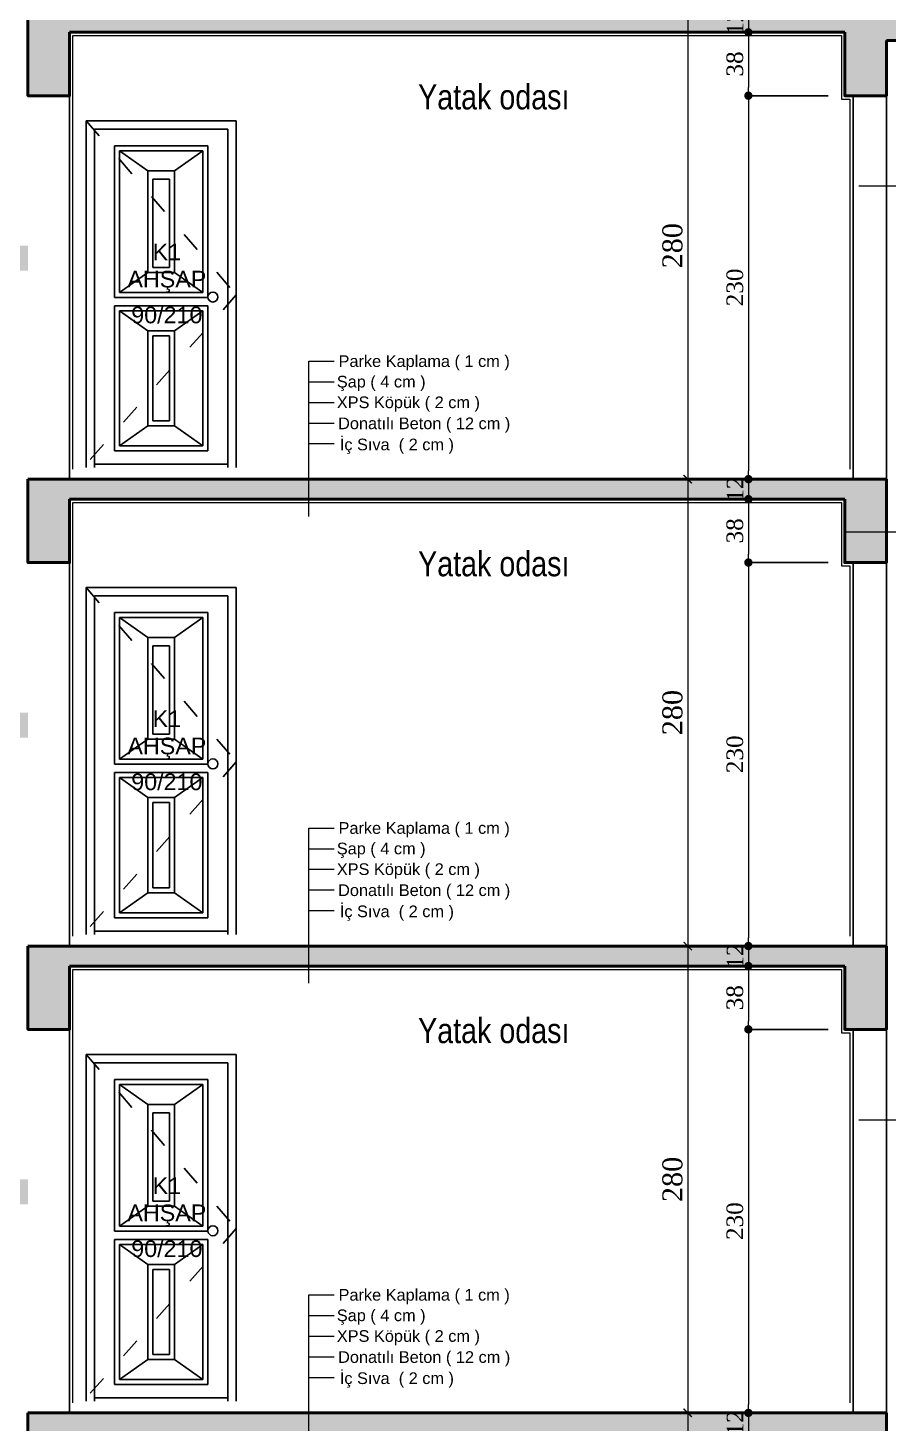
# Model space of a CAD drawing. Header units: metres. Extents: x 134072 to 172200, y 35728 to 38066.
# Drawn here: x 165612 to 166128, y 36648 to 37484 of the extents above; entities that cross this region are included whole.
import ezdxf

# ---------------------------------------------------------------- set-up
doc = ezdxf.new("R2010")
doc.units = ezdxf.units.M
doc.linetypes.add('ACAD_ISO03W100', pattern=[30, 12, -18])
for name, color, linetype, lineweight in [('Cizgi 50', 1, 'Continuous', 50), ('Olcu 20', 7, 'Continuous', 20), ('sıva', 145, 'Continuous', 5), ('Tarama 13', 221, 'Continuous', 13), ('Yazi Detay', 30, 'Continuous', 20)]:
    doc.layers.add(name, color=color, linetype=linetype, lineweight=lineweight)
for name, color, linetype in [('duvaR', 52, 'Continuous'), ('kapı', 129, 'Continuous'), ('yazı', 7, 'Continuous')]:
    doc.layers.add(name, color=color, linetype=linetype)
doc.styles.add('muhammet', font='times.ttf', dxfattribs={"height": 10})
doc.styles.add('omer', font='times.ttf', dxfattribs={"height": 12})
doc.styles.add('omr', font='ARIALN.TTF', dxfattribs={"height": 20})
doc.styles.get("Standard").update_dxf_attribs({"font": 'txt.shx'})
doc.dimstyles.new('ISO-25', dxfattribs={"dimtxt": 12, "dimasz": 5, "dimexe": 3, "dimexo": 10, "dimgap": 3, "dimtad": 1, "dimdec": 0, "dimtxsty": 'omer', "dimblk": 'ARCHTICK', "dimcen": 0, "dimclrd": 256, "dimclre": 256, "dimclrt": 256, "dimadec": 0, "dimazin": 0, "dimtfac": 1, "dimtdec": 0, "dimtix": 1, "dimtmove": 0, "dimatfit": 3, "dimldrblk": 'ARCHTICK', "dimfxl": 50, "dimfxlon": 1, "dimlwd": -1, "dimlwe": -1, "dimarcsym": 0})
doc.dimstyles.new('mami', dxfattribs={"dimtxt": 9, "dimasz": 5, "dimexe": 1.25, "dimexo": 10, "dimgap": 3, "dimtad": 1, "dimtoh": 1, "dimdec": 0, "dimtxsty": 'muhammet', "dimblk": 'DOT', "dimcen": 2.5, "dimclrd": 256, "dimadec": 0, "dimazin": 0, "dimtfac": 1, "dimtdec": 0, "dimtix": 1, "dimtmove": 0, "dimatfit": 3, "dimldrblk": 'DOT', "dimfxl": 60, "dimfxlon": 1, "dimlwd": -1, "dimarcsym": 0})

# ---------------------------------------------------------------- blocks, each defined once
blk = doc.blocks.new('*D86')
at = {"layer": 'Defpoints', "color": 0, "transparency": 16777216}
for p in [(166073.41, 36653.8, 0), (166043.71, 36641.8), (166071.9, 36641.8, 0)]:
    blk.add_point(p, dxfattribs=at)
at = {"layer": 'Olcu 20', "color": 0, "lineweight": -2, "transparency": 16777216}
for p, q in [((166063.41, 36653.8), (166042.46, 36653.8)), ((166061.9, 36641.8), (166042.46, 36641.8))]:
    blk.add_line(p, q, dxfattribs=at)
at = {"layer": 'Olcu 20', "transparency": 16777216}
blk.add_line((166043.71, 36653.8), (166043.71, 36641.8), dxfattribs=at)
at = {"layer": 'Olcu 20', "color": 0, "transparency": 16777216, "insert": (166035.71, 36647.8), "char_height": 10, "attachment_point": 5, "rotation": 90, "style": 'muhammet'}
blk.add_mtext('12', dxfattribs=at)
blk = doc.blocks.new('_Dot')
at = {"color": 0, "linetype": 'ByBlock', "lineweight": -2}
blk.add_line((-0.5, 0), (-1, 0), dxfattribs=at)
at = {"color": 0, "linetype": 'ByBlock', "const_width": 0.5}
blk.add_lwpolyline([(-0.25, 0, 1), (0.25, 0, 1)], format="xyb", close=True, dxfattribs=at)
blk = doc.blocks.new('*D95')
at = {"layer": 'Defpoints', "color": 0, "transparency": 16777216}
for p in [(166073.41, 36933.8, 0), (166043.71, 36921.8), (166071.9, 36921.8, 0)]:
    blk.add_point(p, dxfattribs=at)
at = {"layer": 'Olcu 20', "color": 0, "lineweight": -2, "transparency": 16777216}
for p, q in [((166063.41, 36933.8), (166042.46, 36933.8)), ((166061.9, 36921.8), (166042.46, 36921.8))]:
    blk.add_line(p, q, dxfattribs=at)
at = {"layer": 'Olcu 20', "transparency": 16777216}
blk.add_line((166043.71, 36933.8), (166043.71, 36921.8), dxfattribs=at)
at = {"layer": 'Olcu 20', "color": 0, "transparency": 16777216, "insert": (166035.71, 36927.8), "char_height": 10, "attachment_point": 5, "rotation": 90, "style": 'muhammet'}
blk.add_mtext('12', dxfattribs=at)
blk = doc.blocks.new('*D96')
at = {"layer": 'Defpoints', "color": 0, "transparency": 16777216}
for p in [(166071.9, 36921.8, 0), (166043.71, 36883.8), (166101.51, 36883.8)]:
    blk.add_point(p, dxfattribs=at)
at = {"layer": 'Olcu 20', "color": 0, "lineweight": -2, "transparency": 16777216}
for p, q in [((166061.9, 36921.8), (166042.46, 36921.8)), ((166091.51, 36883.8), (166042.46, 36883.8))]:
    blk.add_line(p, q, dxfattribs=at)
at = {"layer": 'Olcu 20', "transparency": 16777216}
blk.add_line((166043.71, 36916.8), (166043.71, 36888.8), dxfattribs=at)
at = {"layer": 'Olcu 20', "transparency": 16777216, "xscale": 5, "yscale": 5, "zscale": 5}
for p, rotation in [((166043.71, 36921.8), 90), ((166043.71, 36883.8), 270)]:
    blk.add_blockref('_Dot', p, dxfattribs=dict(at, rotation=rotation))
at = {"layer": 'Olcu 20', "color": 0, "transparency": 16777216, "insert": (166035.62, 36902.8), "char_height": 10, "attachment_point": 5, "rotation": 90, "style": 'muhammet'}
blk.add_mtext('38', dxfattribs=at)
blk = doc.blocks.new('*D97')
at = {"layer": 'Defpoints', "color": 0, "transparency": 16777216}
for p in [(166101.51, 36883.8), (166043.71, 36653.8), (166068.69, 36653.8, 0)]:
    blk.add_point(p, dxfattribs=at)
at = {"layer": 'Olcu 20', "color": 0, "lineweight": -2, "transparency": 16777216}
for p, q in [((166091.51, 36883.8), (166042.46, 36883.8)), ((166058.69, 36653.8), (166042.46, 36653.8))]:
    blk.add_line(p, q, dxfattribs=at)
at = {"layer": 'Olcu 20', "transparency": 16777216}
blk.add_line((166043.71, 36878.8), (166043.71, 36658.8), dxfattribs=at)
at = {"layer": 'Olcu 20', "transparency": 16777216, "xscale": 5, "yscale": 5, "zscale": 5}
for p, rotation in [((166043.71, 36883.8), 90), ((166043.71, 36653.8), 270)]:
    blk.add_blockref('_Dot', p, dxfattribs=dict(at, rotation=rotation))
at = {"layer": 'Olcu 20', "color": 0, "transparency": 16777216, "insert": (166035.62, 36768.8), "char_height": 10, "attachment_point": 5, "rotation": 90, "style": 'muhammet'}
blk.add_mtext('230', dxfattribs=at)
blk = doc.blocks.new('*D101')
at = {"layer": 'Defpoints', "color": 0, "transparency": 16777216}
for p in [(166073.41, 37213.8, 0), (166043.71, 37201.8), (166071.9, 37201.8, 0)]:
    blk.add_point(p, dxfattribs=at)
at = {"layer": 'Olcu 20', "color": 0, "lineweight": -2, "transparency": 16777216}
for p, q in [((166063.41, 37213.8), (166042.46, 37213.8)), ((166061.9, 37201.8), (166042.46, 37201.8))]:
    blk.add_line(p, q, dxfattribs=at)
at = {"layer": 'Olcu 20', "transparency": 16777216}
blk.add_line((166043.71, 37213.8), (166043.71, 37201.8), dxfattribs=at)
at = {"layer": 'Olcu 20', "color": 0, "transparency": 16777216, "insert": (166035.71, 37207.8), "char_height": 10, "attachment_point": 5, "rotation": 90, "style": 'muhammet'}
blk.add_mtext('12', dxfattribs=at)
blk = doc.blocks.new('*D102')
at = {"layer": 'Defpoints', "color": 0, "transparency": 16777216}
for p in [(166071.9, 37201.8, 0), (166043.71, 37163.8), (166101.51, 37163.8)]:
    blk.add_point(p, dxfattribs=at)
at = {"layer": 'Olcu 20', "color": 0, "lineweight": -2, "transparency": 16777216}
for p, q in [((166061.9, 37201.8), (166042.46, 37201.8)), ((166091.51, 37163.8), (166042.46, 37163.8))]:
    blk.add_line(p, q, dxfattribs=at)
at = {"layer": 'Olcu 20', "transparency": 16777216}
blk.add_line((166043.71, 37196.8), (166043.71, 37168.8), dxfattribs=at)
at = {"layer": 'Olcu 20', "transparency": 16777216, "xscale": 5, "yscale": 5, "zscale": 5}
for p, rotation in [((166043.71, 37201.8), 90), ((166043.71, 37163.8), 270)]:
    blk.add_blockref('_Dot', p, dxfattribs=dict(at, rotation=rotation))
at = {"layer": 'Olcu 20', "color": 0, "transparency": 16777216, "insert": (166035.62, 37182.8), "char_height": 10, "attachment_point": 5, "rotation": 90, "style": 'muhammet'}
blk.add_mtext('38', dxfattribs=at)
blk = doc.blocks.new('*D103')
at = {"layer": 'Defpoints', "color": 0, "transparency": 16777216}
for p in [(166101.51, 37163.8), (166043.71, 36933.8), (166068.69, 36933.8, 0)]:
    blk.add_point(p, dxfattribs=at)
at = {"layer": 'Olcu 20', "color": 0, "lineweight": -2, "transparency": 16777216}
for p, q in [((166091.51, 37163.8), (166042.46, 37163.8)), ((166058.69, 36933.8), (166042.46, 36933.8))]:
    blk.add_line(p, q, dxfattribs=at)
at = {"layer": 'Olcu 20', "transparency": 16777216}
blk.add_line((166043.71, 37158.8), (166043.71, 36938.8), dxfattribs=at)
at = {"layer": 'Olcu 20', "transparency": 16777216, "xscale": 5, "yscale": 5, "zscale": 5}
for p, rotation in [((166043.71, 37163.8), 90), ((166043.71, 36933.8), 270)]:
    blk.add_blockref('_Dot', p, dxfattribs=dict(at, rotation=rotation))
at = {"layer": 'Olcu 20', "color": 0, "transparency": 16777216, "insert": (166035.62, 37048.8), "char_height": 10, "attachment_point": 5, "rotation": 90, "style": 'muhammet'}
blk.add_mtext('230', dxfattribs=at)
blk = doc.blocks.new('*D107')
at = {"layer": 'Defpoints', "color": 0, "transparency": 16777216}
for p in [(166073.41, 37493.8, 0), (166043.71, 37481.8), (166071.9, 37481.8, 0)]:
    blk.add_point(p, dxfattribs=at)
at = {"layer": 'Olcu 20', "color": 0, "lineweight": -2, "transparency": 16777216}
for p, q in [((166063.41, 37493.8), (166042.46, 37493.8)), ((166061.9, 37481.8), (166042.46, 37481.8))]:
    blk.add_line(p, q, dxfattribs=at)
at = {"layer": 'Olcu 20', "transparency": 16777216}
blk.add_line((166043.71, 37493.8), (166043.71, 37481.8), dxfattribs=at)
at = {"layer": 'Olcu 20', "color": 0, "transparency": 16777216, "insert": (166035.71, 37487.8), "char_height": 10, "attachment_point": 5, "rotation": 90, "style": 'muhammet'}
blk.add_mtext('12', dxfattribs=at)
blk = doc.blocks.new('*D108')
at = {"layer": 'Defpoints', "color": 0, "transparency": 16777216}
for p in [(166071.9, 37481.8, 0), (166043.71, 37443.8), (166101.51, 37443.8)]:
    blk.add_point(p, dxfattribs=at)
at = {"layer": 'Olcu 20', "color": 0, "lineweight": -2, "transparency": 16777216}
for p, q in [((166061.9, 37481.8), (166042.46, 37481.8)), ((166091.51, 37443.8), (166042.46, 37443.8))]:
    blk.add_line(p, q, dxfattribs=at)
at = {"layer": 'Olcu 20', "transparency": 16777216}
blk.add_line((166043.71, 37476.8), (166043.71, 37448.8), dxfattribs=at)
at = {"layer": 'Olcu 20', "transparency": 16777216, "xscale": 5, "yscale": 5, "zscale": 5}
for p, rotation in [((166043.71, 37481.8), 90), ((166043.71, 37443.8), 270)]:
    blk.add_blockref('_Dot', p, dxfattribs=dict(at, rotation=rotation))
at = {"layer": 'Olcu 20', "color": 0, "transparency": 16777216, "insert": (166035.62, 37462.8), "char_height": 10, "attachment_point": 5, "rotation": 90, "style": 'muhammet'}
blk.add_mtext('38', dxfattribs=at)
blk = doc.blocks.new('*D109')
at = {"layer": 'Defpoints', "color": 0, "transparency": 16777216}
for p in [(166101.51, 37443.8), (166043.71, 37213.8), (166068.69, 37213.8, 0)]:
    blk.add_point(p, dxfattribs=at)
at = {"layer": 'Olcu 20', "color": 0, "lineweight": -2, "transparency": 16777216}
for p, q in [((166091.51, 37443.8), (166042.46, 37443.8)), ((166058.69, 37213.8), (166042.46, 37213.8))]:
    blk.add_line(p, q, dxfattribs=at)
at = {"layer": 'Olcu 20', "transparency": 16777216}
blk.add_line((166043.71, 37438.8), (166043.71, 37218.8), dxfattribs=at)
at = {"layer": 'Olcu 20', "transparency": 16777216, "xscale": 5, "yscale": 5, "zscale": 5}
for p, rotation in [((166043.71, 37443.8), 90), ((166043.71, 37213.8), 270)]:
    blk.add_blockref('_Dot', p, dxfattribs=dict(at, rotation=rotation))
at = {"layer": 'Olcu 20', "color": 0, "transparency": 16777216, "insert": (166035.62, 37328.8), "char_height": 10, "attachment_point": 5, "rotation": 90, "style": 'muhammet'}
blk.add_mtext('230', dxfattribs=at)
blk = doc.blocks.new('_ArchTick')
at = {"layer": 'Olcu 20', "color": 0, "const_width": 0.15}
blk.add_lwpolyline([(-0.5, -0.5), (0.5, 0.5)], dxfattribs=at)
blk = doc.blocks.new('*D114')
at = {"layer": 'Defpoints', "color": 0, "transparency": 16777216}
for p in [(166024.45, 37493.8), (166007.31, 37213.8), (166024.45, 37213.8)]:
    blk.add_point(p, dxfattribs=at)
at = {"layer": 'Olcu 20', "transparency": 16777216}
for p, q in [((166010.31, 37493.8), (166004.31, 37493.8)), ((166007.31, 37493.8), (166007.31, 37213.8)), ((166010.31, 37213.8), (166004.31, 37213.8))]:
    blk.add_line(p, q, dxfattribs=at)
at = {"layer": 'Olcu 20', "transparency": 16777216, "xscale": 5, "yscale": 5, "zscale": 5}
for p, rotation in [((166007.31, 37493.8), 90), ((166007.31, 37213.8), 270)]:
    blk.add_blockref('_ArchTick', p, dxfattribs=dict(at, rotation=rotation))
at = {"layer": 'Olcu 20', "transparency": 16777216, "insert": (165998.2, 37353.8), "char_height": 12, "attachment_point": 5, "rotation": 90, "style": 'omer'}
blk.add_mtext('280', dxfattribs=at)
blk = doc.blocks.new('*D115')
at = {"layer": 'Defpoints', "color": 0, "transparency": 16777216}
for p in [(166024.45, 37213.8), (166007.31, 36933.8), (166022.37, 36933.8)]:
    blk.add_point(p, dxfattribs=at)
at = {"layer": 'Olcu 20', "transparency": 16777216}
for p, q in [((166010.31, 37213.8), (166004.31, 37213.8)), ((166007.31, 37213.8), (166007.31, 36933.8)), ((166010.31, 36933.8), (166004.31, 36933.8))]:
    blk.add_line(p, q, dxfattribs=at)
at = {"layer": 'Olcu 20', "transparency": 16777216, "xscale": 5, "yscale": 5, "zscale": 5}
for p, rotation in [((166007.31, 37213.8), 90), ((166007.31, 36933.8), 270)]:
    blk.add_blockref('_ArchTick', p, dxfattribs=dict(at, rotation=rotation))
at = {"layer": 'Olcu 20', "transparency": 16777216, "insert": (165998.2, 37073.8), "char_height": 12, "attachment_point": 5, "rotation": 90, "style": 'omer'}
blk.add_mtext('280', dxfattribs=at)
blk = doc.blocks.new('*D116')
at = {"layer": 'Defpoints', "color": 0, "transparency": 16777216}
for p in [(166022.37, 36933.8), (166007.31, 36653.8), (166026.41, 36653.8)]:
    blk.add_point(p, dxfattribs=at)
at = {"layer": 'Olcu 20', "transparency": 16777216}
for p, q in [((166010.31, 36933.8), (166004.31, 36933.8)), ((166007.31, 36933.8), (166007.31, 36653.8)), ((166010.31, 36653.8), (166004.31, 36653.8))]:
    blk.add_line(p, q, dxfattribs=at)
at = {"layer": 'Olcu 20', "transparency": 16777216, "xscale": 5, "yscale": 5, "zscale": 5}
for p, rotation in [((166007.31, 36933.8), 90), ((166007.31, 36653.8), 270)]:
    blk.add_blockref('_ArchTick', p, dxfattribs=dict(at, rotation=rotation))
at = {"layer": 'Olcu 20', "transparency": 16777216, "insert": (165998.2, 36793.8), "char_height": 12, "attachment_point": 5, "rotation": 90, "style": 'omer'}
blk.add_mtext('280', dxfattribs=at)
blk = doc.blocks.new('*D117')
at = {"layer": 'Defpoints', "color": 0, "transparency": 16777216}
for p in [(166026.41, 36653.8), (166007.31, 36373.8), (166021.09, 36373.8)]:
    blk.add_point(p, dxfattribs=at)
at = {"layer": 'Olcu 20', "transparency": 16777216}
for p, q in [((166010.31, 36653.8), (166004.31, 36653.8)), ((166007.31, 36653.8), (166007.31, 36373.8)), ((166010.31, 36373.8), (166004.31, 36373.8))]:
    blk.add_line(p, q, dxfattribs=at)
at = {"layer": 'Olcu 20', "transparency": 16777216, "xscale": 5, "yscale": 5, "zscale": 5}
for p, rotation in [((166007.31, 36653.8), 90), ((166007.31, 36373.8), 270)]:
    blk.add_blockref('_ArchTick', p, dxfattribs=dict(at, rotation=rotation))
at = {"layer": 'Olcu 20', "transparency": 16777216, "insert": (165998.2, 36513.8), "char_height": 12, "attachment_point": 5, "rotation": 90, "style": 'omer'}
blk.add_mtext('280', dxfattribs=at)

msp = doc.modelspace()

# ---------------------------------------------------------------- hatches: boundary and pattern name
at = {"layer": 'Tarama 13'}
h = msp.add_hatch(dxfattribs=at)
h.set_pattern_fill('ANSI33', color=256, scale=2, style=0)
h.set_pattern_definition([(45, (109731.198, 30647.212), (-8.980256, 8.980256), []), (45, (109740.179, 30647.212), (-8.980256, 8.980256), [6.35, -3.175])])
h.paths.add_polyline_path([(166156.51, 36233.8), (166126.51, 36233.8), (166126.51, 36373.8), (166096.51, 36373.8), (166096.51, 36233.8), (165800.91, 36233.8), (165800.91, 36193.8), (166156.51, 36193.8)])
h.paths.add_polyline_path([(165800.91, 36233.8), (165636.51, 36233.8), (165636.51, 36373.8), (165611.51, 36373.8), (165611.51, 36233.8), (165156.51, 36233.8), (165156.51, 36373.8), (165131.51, 36373.8), (165131.51, 36233.8), (164541.51, 36233.8), (164541.51, 36373.8), (164516.51, 36373.8), (164516.51, 36233.8), (164071.51, 36233.8), (164071.51, 36373.8), (164046.51, 36373.8), (164046.51, 36233.8), (163910.85, 36233.8), (163910.85, 36193.8), (165800.91, 36193.8)])
h.paths.add_polyline_path([(163910.85, 36233.8), (163741.51, 36233.8), (163741.51, 36373.8), (163711.51, 36373.8), (163711.51, 36233.8), (163681.51, 36233.8), (163681.51, 36193.8), (163910.85, 36193.8)])
h.paths.add_polyline_path([(163736.51, 36641.8), (163910.99, 36641.8), (163910.99, 36653.8), (163711.51, 36653.8), (163711.51, 36603.8), (163736.51, 36603.8)])
h.paths.add_polyline_path([(163736.51, 36921.8), (163910.99, 36921.8), (163910.99, 36933.8), (163711.51, 36933.8), (163711.51, 36883.8), (163736.51, 36883.8)])
h.paths.add_polyline_path([(163736.51, 37201.8), (163910.99, 37201.8), (163910.99, 37213.8), (163711.51, 37213.8), (163711.51, 37182.02), (163736.51, 37182.02)])
h.paths.add_polyline_path([(163736.51, 37182.02), (163711.51, 37182.02), (163711.51, 37163.8), (163736.51, 37163.8)])
h.paths.add_polyline_path([(163973.15, 37493.8), (163634.97, 37493.8), (163634.97, 37481.8), (163641.97, 37481.8), (163641.97, 37476.8), (163711.51, 37476.8), (163711.51, 37443.8), (163736.51, 37443.8), (163736.51, 37481.8), (163973.15, 37481.8)])
h.paths.add_polyline_path([(165290.51, 37493.8), (163977.25, 37493.8), (163977.24, 37481.8), (164046.51, 37481.8), (164046.51, 37443.8), (164071.51, 37443.8), (164071.51, 37481.8), (164516.51, 37481.8), (164516.51, 37443.8), (164541.51, 37443.8), (164541.51, 37481.8), (165131.51, 37481.8), (165131.51, 37443.8), (165156.51, 37443.8), (165156.51, 37481.8), (165290.51, 37481.8)])
h.paths.add_polyline_path([(164071.51, 37201.8), (164516.51, 37201.8), (164516.51, 37163.8), (164541.51, 37163.8), (164541.51, 37201.8), (165131.51, 37201.8), (165131.51, 37163.8), (165156.51, 37163.8), (165156.51, 37201.8), (165299.61, 37201.8), (165518.81, 37338.8), (165611.51, 37338.8), (165611.51, 37353.8), (165486.51, 37353.8), (165486.51, 37336.3), (165458.51, 37336.3), (165458.51, 37318.8), (165430.51, 37318.8), (165430.51, 37301.3), (165402.51, 37301.3), (165402.51, 37283.8), (165374.51, 37283.8), (165374.51, 37266.3), (165346.51, 37266.3), (165346.51, 37248.8), (165318.51, 37248.8), (165318.51, 37231.3), (165290.51, 37231.3), (165290.51, 37213.8), (163910.99, 37213.8), (163910.99, 37201.8), (164046.51, 37201.8), (164046.51, 37163.8), (164071.51, 37163.8)])
h.paths.add_polyline_path([(164071.51, 36921.8), (164516.51, 36921.8), (164516.51, 36883.8), (164541.51, 36883.8), (164541.51, 36921.8), (165131.51, 36921.8), (165131.51, 36883.8), (165156.51, 36883.8), (165156.51, 36921.8), (165299.61, 36921.8), (165518.81, 37058.8), (165611.51, 37058.8), (165611.51, 37073.8), (165486.51, 37073.8), (165486.51, 37056.3), (165458.51, 37056.3), (165458.51, 37038.8), (165430.51, 37038.8), (165430.51, 37021.3), (165402.51, 37021.3), (165402.51, 37003.8), (165374.51, 37003.8), (165374.51, 36986.3), (165346.51, 36986.3), (165346.51, 36968.8), (165318.51, 36968.8), (165318.51, 36951.3), (165290.51, 36951.3), (165290.51, 36933.8), (163910.99, 36933.8), (163910.99, 36921.8), (164046.51, 36921.8), (164046.51, 36883.8), (164071.51, 36883.8)])
h.paths.add_polyline_path([(164071.51, 36641.8), (164516.51, 36641.8), (164516.51, 36603.8), (164541.51, 36603.8), (164541.51, 36641.8), (165131.51, 36641.8), (165131.51, 36603.8), (165156.51, 36603.8), (165156.51, 36641.8), (165299.61, 36641.8), (165518.81, 36778.8), (165611.51, 36778.8), (165611.51, 36793.8), (165486.51, 36793.8), (165486.51, 36776.3), (165458.51, 36776.3), (165458.51, 36758.8), (165430.51, 36758.8), (165430.51, 36741.3), (165402.51, 36741.3), (165402.51, 36723.8), (165374.51, 36723.8), (165374.51, 36706.3), (165346.51, 36706.3), (165346.51, 36688.8), (165318.51, 36688.8), (165318.51, 36671.3), (165290.51, 36671.3), (165290.51, 36653.8), (163910.99, 36653.8), (163910.99, 36641.8), (164046.51, 36641.8), (164046.51, 36603.8), (164071.51, 36603.8)])
h.paths.add_polyline_path([(165611.51, 36513.8), (165486.51, 36513.8), (165486.51, 36496.3), (165458.51, 36496.3), (165458.51, 36478.8), (165430.51, 36478.8), (165430.51, 36461.3), (165402.51, 36461.3), (165402.51, 36443.8), (165374.51, 36443.8), (165374.51, 36426.3), (165346.51, 36426.3), (165346.51, 36408.8), (165318.51, 36408.8), (165318.51, 36391.3), (165290.51, 36391.3), (165290.51, 36373.8), (165318.81, 36373.8), (165518.81, 36498.8), (165611.51, 36498.8)])
h.paths.add_polyline_path([(165636.51, 36641.8), (165780.11, 36641.8), (165780.11, 36653.8), (165611.51, 36653.8), (165611.51, 36603.8), (165636.51, 36603.8)])
h.paths.add_polyline_path([(166126.51, 36653.8), (165780.11, 36653.8), (165780.11, 36641.8), (166101.51, 36641.8), (166101.51, 36603.8), (166126.51, 36603.8)])
h.paths.add_polyline_path([(166126.51, 36933.8), (165780.11, 36933.8), (165780.11, 36921.8), (166101.51, 36921.8), (166101.51, 36883.8), (166126.51, 36883.8)])
h.paths.add_polyline_path([(165636.51, 36921.8), (165780.11, 36921.8), (165780.11, 36933.8), (165611.51, 36933.8), (165611.51, 36883.8), (165636.51, 36883.8)])
h.paths.add_polyline_path([(166126.51, 37213.8), (165780.11, 37213.8), (165780.11, 37201.8), (166101.51, 37201.8), (166101.51, 37182.02), (166126.51, 37182.02)])
h.paths.add_polyline_path([(166126.51, 37182.02), (166101.51, 37182.02), (166101.51, 37163.8), (166126.51, 37163.8)])
h.paths.add_polyline_path([(165636.51, 37201.8), (165780.11, 37201.8), (165780.11, 37213.8), (165611.51, 37213.8), (165611.51, 37163.8), (165636.51, 37163.8)])
h.paths.add_polyline_path([(165636.51, 37481.8), (166101.51, 37481.8), (166101.51, 37443.8), (166126.51, 37443.8), (166126.51, 37476.8), (166196.05, 37476.8), (166196.05, 37481.8), (166203.05, 37481.8), (166203.05, 37493.8), (165611.51, 37493.8), (165611.51, 37443.8), (165636.51, 37443.8)])
h.paths.add_polyline_path([(166046.23, 36204.07), (166046.23, 36223.83), (166024.88, 36223.83), (166024.88, 36204.07)], flags=24)
h.paths.add_polyline_path([(163796.84, 36204.07), (163796.84, 36223.83), (163775.48, 36223.83), (163775.48, 36204.07)], flags=24)
h.paths.add_polyline_path([(163797.01, 36637.36), (163797.01, 36657.13), (163775.66, 36657.13), (163775.66, 36637.36)], flags=9)
h.paths.add_polyline_path([(163797.01, 36917.36), (163797.01, 36937.13), (163775.66, 36937.13), (163775.66, 36917.36)], flags=9)
h.paths.add_polyline_path([(163797.01, 37197.36), (163797.01, 37217.13), (163775.66, 37217.13), (163775.66, 37197.36)], flags=9)
h.paths.add_polyline_path([(163797.01, 37477.36), (163797.01, 37497.13), (163775.66, 37497.13), (163775.66, 37477.36)], flags=9)
h.paths.add_polyline_path([(166046.4, 36637.36), (166046.4, 36657.13), (166025.05, 36657.13), (166025.05, 36637.36)], flags=9)
h.paths.add_polyline_path([(166046.4, 36917.36), (166046.4, 36937.13), (166025.05, 36937.13), (166025.05, 36917.36)], flags=9)
h.paths.add_polyline_path([(166046.4, 37197.36), (166046.4, 37217.13), (166025.05, 37217.13), (166025.05, 37197.36)], flags=9)
h.paths.add_polyline_path([(166046.4, 37477.36), (166046.4, 37497.13), (166025.05, 37497.13), (166025.05, 37477.36)], flags=9)

# ---------------------------------------------------------------- linework, layer by layer
at = {"layer": 'Cizgi 50'}
for p, q in [((166101.51, 37481.8), (165636.51, 37481.8)), ((166196.05, 37476.8), (166126.51, 37476.8)), ((166126.51, 37476.8), (166196.05, 37476.8)), ((166126.51, 37476.8), (166126.51, 37443.8)), ((166126.51, 37213.8), (165611.51, 37213.8)), ((166101.51, 37201.8), (165636.51, 37201.8)), ((166126.51, 36933.8), (165611.51, 36933.8)), ((166101.51, 36921.8), (165636.51, 36921.8)), ((166126.51, 36653.8), (165611.51, 36653.8))]:
    msp.add_line(p, q, dxfattribs=at)
for points in [[(165611.51, 37493.8), (165611.51, 37443.8), (165636.51, 37443.8), (165636.51, 37481.8)], [(166126.51, 37476.8), (166126.51, 37443.8), (166101.51, 37443.8), (166101.51, 37481.8)], [(166126.51, 37476.8), (166126.51, 37443.8), (166101.51, 37443.8), (166101.51, 37481.8)], [(165611.51, 37213.8), (165611.51, 37163.8), (165636.51, 37163.8), (165636.51, 37201.8)], [(166126.51, 37213.8), (166126.51, 37163.8), (166101.51, 37163.8), (166101.51, 37201.8)], [(166126.51, 37213.8), (166126.51, 37163.8), (166101.51, 37163.8), (166101.51, 37201.8)], [(165611.51, 36933.8), (165611.51, 36883.8), (165636.51, 36883.8), (165636.51, 36921.8)], [(166126.51, 36933.8), (166126.51, 36883.8), (166101.51, 36883.8), (166101.51, 36921.8)], [(165611.51, 36653.8), (165611.51, 36603.8), (165636.51, 36603.8), (165636.51, 36641.8)], [(166126.51, 36653.8), (166126.51, 36603.8), (166101.51, 36603.8), (166101.51, 36641.8)]]:
    msp.add_lwpolyline(points, dxfattribs=at)
at = {"layer": 'duvaR'}
for p, q in [((165636.51, 37443.8), (165636.51, 37213.8)), ((166106.51, 37213.8), (166106.51, 37443.8)), ((166126.51, 37213.8), (166126.51, 37443.8)), ((166126.51, 37213.8), (166126.51, 37443.8)), ((165636.51, 37163.8), (165636.51, 36933.8)), ((166106.51, 36933.8), (166106.51, 37163.8)), ((166126.51, 36933.8), (166126.51, 37163.8)), ((165636.51, 36883.8), (165636.51, 36653.8)), ((166106.51, 36653.8), (166106.51, 36883.8)), ((166126.51, 36653.8), (166126.51, 36883.8))]:
    msp.add_line(p, q, dxfattribs=at)
at = {"layer": 'kapı'}
for p, q in [((165646.51, 37428.8), (165646.51, 37220.8)), ((165736.51, 37428.8, 0), (165646.51, 37428.8)), ((165646.51, 37428.8), (165736.51, 37428.8, 0)), ((165646.51, 37428.8), (165736.51, 37428.8, 0)), ((165651.51, 37423.8), (165651.51, 37220.8)), ((165731.51, 37423.8, 0), (165651.51, 37423.8)), ((165731.51, 37220.8, 0), (165731.51, 37423.8, 0)), ((165736.51, 37428.8, 0), (165736.51, 37220.8, 0)), ((165663.51, 37322.8), (165663.51, 37413.8)), ((165719.51, 37413.8, 0), (165663.51, 37413.8)), ((165719.51, 37413.8, 0), (165719.51, 37322.8, 0)), ((165666.51, 37325.8), (165666.51, 37410.8)), ((165716.51, 37410.8, 0), (165666.51, 37410.8)), ((165683.51, 37398.8), (165666.51, 37410.8)), ((165699.51, 37398.8, 0), (165716.51, 37410.8, 0)), ((165716.51, 37410.8, 0), (165716.51, 37325.8, 0)), ((165683.51, 37337.8), (165683.51, 37398.8)), ((165699.51, 37398.8, 0), (165683.51, 37398.8)), ((165699.51, 37398.8, 0), (165699.51, 37337.8, 0)), ((165686.51, 37340.8), (165686.51, 37393.8)), ((165696.51, 37393.8, 0), (165686.51, 37393.8)), ((165696.51, 37393.8, 0), (165696.51, 37340.8, 0)), ((165683.51, 37337.8), (165666.51, 37325.8)), ((165699.51, 37337.8, 0), (165683.51, 37337.8)), ((165696.51, 37340.8, 0), (165686.51, 37340.8)), ((165699.51, 37337.8, 0), (165716.51, 37325.8, 0)), ((165719.51, 37322.8, 0), (165663.51, 37322.8)), ((165716.51, 37325.8, 0), (165666.51, 37325.8)), ((165663.51, 37317.8), (165663.51, 37230.8)), ((165719.51, 37317.8, 0), (165663.51, 37317.8)), ((165666.51, 37314.8), (165666.51, 37233.8)), ((165716.51, 37314.8, 0), (165666.51, 37314.8)), ((165683.51, 37302.8), (165666.51, 37314.8)), ((165699.51, 37302.8, 0), (165716.51, 37314.8, 0)), ((165716.51, 37233.8, 0), (165716.51, 37314.8, 0)), ((165719.51, 37230.8, 0), (165719.51, 37317.8, 0)), ((165683.51, 37302.8), (165683.51, 37245.8)), ((165699.51, 37302.8, 0), (165683.51, 37302.8)), ((165686.51, 37299.8), (165686.51, 37248.8)), ((165696.51, 37299.8, 0), (165686.51, 37299.8)), ((165696.51, 37248.8, 0), (165696.51, 37299.8, 0)), ((165699.51, 37245.8, 0), (165699.51, 37302.8, 0)), ((165683.51, 37245.8), (165666.51, 37233.8)), ((165699.51, 37245.8, 0), (165683.51, 37245.8)), ((165696.51, 37248.8, 0), (165686.51, 37248.8)), ((165699.51, 37245.8, 0), (165716.51, 37233.8, 0)), ((165719.51, 37230.8, 0), (165663.51, 37230.8)), ((165716.51, 37233.8, 0), (165666.51, 37233.8)), ((165731.51, 37222.8, 0), (165651.51, 37222.8)), ((165646.51, 37148.8), (165646.51, 36940.8)), ((165736.51, 37148.8, 0), (165646.51, 37148.8)), ((165646.51, 37148.8), (165736.51, 37148.8, 0)), ((165646.51, 37148.8), (165736.51, 37148.8, 0)), ((165736.51, 37148.8, 0), (165736.51, 36940.8, 0)), ((165651.51, 37143.8), (165651.51, 36940.8)), ((165731.51, 37143.8, 0), (165651.51, 37143.8)), ((165731.51, 36940.8, 0), (165731.51, 37143.8, 0)), ((165663.51, 37042.8), (165663.51, 37133.8)), ((165719.51, 37133.8, 0), (165663.51, 37133.8)), ((165666.51, 37045.8), (165666.51, 37130.8)), ((165716.51, 37130.8, 0), (165666.51, 37130.8)), ((165683.51, 37118.8), (165666.51, 37130.8)), ((165699.51, 37118.8, 0), (165716.51, 37130.8, 0)), ((165716.51, 37130.8, 0), (165716.51, 37045.8, 0)), ((165719.51, 37133.8, 0), (165719.51, 37042.8, 0)), ((165683.51, 37057.8), (165683.51, 37118.8)), ((165699.51, 37118.8, 0), (165683.51, 37118.8)), ((165686.51, 37060.8), (165686.51, 37113.8)), ((165696.51, 37113.8, 0), (165686.51, 37113.8)), ((165696.51, 37113.8, 0), (165696.51, 37060.8, 0)), ((165699.51, 37118.8, 0), (165699.51, 37057.8, 0)), ((165683.51, 37057.8), (165666.51, 37045.8)), ((165699.51, 37057.8, 0), (165683.51, 37057.8)), ((165696.51, 37060.8, 0), (165686.51, 37060.8)), ((165699.51, 37057.8, 0), (165716.51, 37045.8, 0)), ((165716.51, 37045.8, 0), (165666.51, 37045.8)), ((165719.51, 37042.8, 0), (165663.51, 37042.8)), ((165663.51, 37037.8), (165663.51, 36950.8)), ((165719.51, 37037.8, 0), (165663.51, 37037.8)), ((165719.51, 36950.8, 0), (165719.51, 37037.8, 0)), ((165666.51, 37034.8), (165666.51, 36953.8)), ((165716.51, 37034.8, 0), (165666.51, 37034.8)), ((165683.51, 37022.8), (165666.51, 37034.8)), ((165699.51, 37022.8, 0), (165716.51, 37034.8, 0)), ((165716.51, 36953.8, 0), (165716.51, 37034.8, 0)), ((165683.51, 37022.8), (165683.51, 36965.8)), ((165699.51, 37022.8, 0), (165683.51, 37022.8)), ((165686.51, 37019.8), (165686.51, 36968.8)), ((165696.51, 37019.8, 0), (165686.51, 37019.8)), ((165696.51, 36968.8, 0), (165696.51, 37019.8, 0)), ((165699.51, 36965.8, 0), (165699.51, 37022.8, 0)), ((165683.51, 36965.8), (165666.51, 36953.8)), ((165699.51, 36965.8, 0), (165683.51, 36965.8)), ((165696.51, 36968.8, 0), (165686.51, 36968.8)), ((165699.51, 36965.8, 0), (165716.51, 36953.8, 0)), ((165716.51, 36953.8, 0), (165666.51, 36953.8)), ((165719.51, 36950.8, 0), (165663.51, 36950.8)), ((165731.51, 36942.8, 0), (165651.51, 36942.8)), ((165646.51, 36868.8), (165646.51, 36660.8)), ((165736.51, 36868.8, 0), (165646.51, 36868.8)), ((165646.51, 36868.8), (165736.51, 36868.8, 0)), ((165646.51, 36868.8), (165736.51, 36868.8, 0)), ((165736.51, 36868.8, 0), (165736.51, 36660.8, 0)), ((165651.51, 36863.8), (165651.51, 36660.8)), ((165731.51, 36863.8, 0), (165651.51, 36863.8)), ((165731.51, 36660.8, 0), (165731.51, 36863.8, 0)), ((165663.51, 36762.8), (165663.51, 36853.8)), ((165719.51, 36853.8, 0), (165663.51, 36853.8)), ((165719.51, 36853.8, 0), (165719.51, 36762.8, 0)), ((165666.51, 36765.8), (165666.51, 36850.8)), ((165716.51, 36850.8, 0), (165666.51, 36850.8)), ((165683.51, 36838.8), (165666.51, 36850.8)), ((165699.51, 36838.8, 0), (165716.51, 36850.8, 0)), ((165716.51, 36850.8, 0), (165716.51, 36765.8, 0)), ((165683.51, 36777.8), (165683.51, 36838.8)), ((165699.51, 36838.8, 0), (165683.51, 36838.8)), ((165699.51, 36838.8, 0), (165699.51, 36777.8, 0)), ((165686.51, 36780.8), (165686.51, 36833.8)), ((165696.51, 36833.8, 0), (165686.51, 36833.8)), ((165696.51, 36833.8, 0), (165696.51, 36780.8, 0)), ((165683.51, 36777.8), (165666.51, 36765.8)), ((165699.51, 36777.8, 0), (165683.51, 36777.8)), ((165696.51, 36780.8, 0), (165686.51, 36780.8)), ((165699.51, 36777.8, 0), (165716.51, 36765.8, 0)), ((165719.51, 36762.8, 0), (165663.51, 36762.8)), ((165716.51, 36765.8, 0), (165666.51, 36765.8)), ((165663.51, 36757.8), (165663.51, 36670.8)), ((165719.51, 36757.8, 0), (165663.51, 36757.8)), ((165666.51, 36754.8), (165666.51, 36673.8)), ((165716.51, 36754.8, 0), (165666.51, 36754.8)), ((165683.51, 36742.8), (165666.51, 36754.8)), ((165699.51, 36742.8, 0), (165716.51, 36754.8, 0)), ((165716.51, 36673.8, 0), (165716.51, 36754.8, 0)), ((165719.51, 36670.8, 0), (165719.51, 36757.8, 0)), ((165683.51, 36742.8), (165683.51, 36685.8)), ((165699.51, 36742.8, 0), (165683.51, 36742.8)), ((165686.51, 36739.8), (165686.51, 36688.8)), ((165696.51, 36739.8, 0), (165686.51, 36739.8)), ((165696.51, 36688.8, 0), (165696.51, 36739.8, 0)), ((165699.51, 36685.8, 0), (165699.51, 36742.8, 0)), ((165683.51, 36685.8), (165666.51, 36673.8)), ((165699.51, 36685.8, 0), (165683.51, 36685.8)), ((165696.51, 36688.8, 0), (165686.51, 36688.8)), ((165699.51, 36685.8, 0), (165716.51, 36673.8, 0)), ((165719.51, 36670.8, 0), (165663.51, 36670.8)), ((165716.51, 36673.8, 0), (165666.51, 36673.8)), ((165731.51, 36662.8, 0), (165651.51, 36662.8))]:
    msp.add_line(p, q, dxfattribs=at)
at = {"layer": 'kapı', "linetype": 'ACAD_ISO03W100', "elevation": 0}
for points in [[(165646.51, 37428.8), (165736.51, 37324.3)], [(165736.51, 37324.3), (165646.51, 37222.8)], [(165646.51, 37148.8), (165736.51, 37044.3)], [(165736.51, 37044.3), (165646.51, 36942.8)], [(165646.51, 36868.8), (165736.51, 36764.3)], [(165736.51, 36764.3), (165646.51, 36662.8)]]:
    msp.add_lwpolyline(points, dxfattribs=at)
at = {"layer": 'kapı'}
for centre in [(165722.51, 37323.04, 0), (165722.51, 37043.04, 0), (165722.51, 36763.04, 0)]:
    msp.add_circle(centre, 3, dxfattribs=at)
at = {"layer": 'sıva'}
for points in [[(165638.51, 37219.8), (165638.51, 37479.8), (166099.51, 37479.8), (166099.51, 37441.8), (166104.51, 37441.8), (166104.51, 37219.8)], [(165638.51, 36939.8), (165638.51, 37199.8), (166099.51, 37199.8), (166099.51, 37161.8), (166104.51, 37161.8), (166104.51, 36939.8)], [(165638.51, 36659.8), (165638.51, 36919.8), (166099.51, 36919.8), (166099.51, 36881.8), (166104.51, 36881.8), (166104.51, 36659.8)]]:
    msp.add_lwpolyline(points, dxfattribs=at)
at = {"layer": 'Yazi Detay'}
for p, q in [((165780.11, 37191.51), (165780.11, 37284.51)), ((165780.11, 37284.51), (165795.27, 37284.51)), ((165780.11, 37272.16), (165795.27, 37272.16)), ((165780.11, 37259.81), (165795.27, 37259.81)), ((165780.11, 37247.46), (165795.27, 37247.46)), ((165780.11, 37235.11), (165795.27, 37235.11)), ((165780.11, 36911.51), (165780.11, 37004.51)), ((165780.11, 37004.51), (165795.27, 37004.51)), ((165780.11, 36992.16), (165795.27, 36992.16)), ((165780.11, 36979.81), (165795.27, 36979.81)), ((165780.11, 36967.46), (165795.27, 36967.46)), ((165780.11, 36955.11), (165795.27, 36955.11)), ((165780.11, 36631.51), (165780.11, 36724.51)), ((165780.11, 36724.51), (165795.27, 36724.51)), ((165780.11, 36712.16), (165795.27, 36712.16)), ((165780.11, 36699.81), (165795.27, 36699.81)), ((165780.11, 36687.46), (165795.27, 36687.46)), ((165780.11, 36675.11), (165795.27, 36675.11))]:
    msp.add_line(p, q, dxfattribs=at)
for points in [[(166202.03, 37389.45), (166109.92, 37389.45)], [(166202.03, 37389.45), (166109.92, 37389.45)], [(166204.05, 37182.02), (166101, 37182.02)], [(166202.03, 36829.45), (166109.92, 36829.45)]]:
    msp.add_lwpolyline(points, dxfattribs=at)

# ---------------------------------------------------------------- texts
at = {"layer": 'Yazi Detay', "char_height": 7, "width": 118.8715, "attachment_point": 7}
for s, insert in [('\\pxt1;{\\fArial|b0|i0|c162|p34;Parke Kaplama ( 1 cm )}', (165797.87, 37278.98)), ('{\\fArial|b0|i0|c162|p34;Şap ( 4 cm )}', (165796.82, 37266.64)), ('{\\fArial|b0|i0|c162|p34;XPS Köpük ( 2 cm )}', (165796.82, 37254.29)), ('{\\fArial|b0|i0|c162|p34;Donatılı Beton ( 12 cm )}', (165797.6, 37241.68)), ('{\\fArial|b0|i0|c162|p34;İç Sıva  ( 2 cm )}', (165798.63, 37228.95)), ('\\pxt1;{\\fArial|b0|i0|c162|p34;Parke Kaplama ( 1 cm )}', (165797.87, 36998.98)), ('{\\fArial|b0|i0|c162|p34;Şap ( 4 cm )}', (165796.82, 36986.64)), ('{\\fArial|b0|i0|c162|p34;XPS Köpük ( 2 cm )}', (165796.82, 36974.29)), ('{\\fArial|b0|i0|c162|p34;Donatılı Beton ( 12 cm )}', (165797.6, 36961.68)), ('{\\fArial|b0|i0|c162|p34;İç Sıva  ( 2 cm )}', (165798.63, 36948.95)), ('\\pxt1;{\\fArial|b0|i0|c162|p34;Parke Kaplama ( 1 cm )}', (165797.87, 36718.98)), ('{\\fArial|b0|i0|c162|p34;Şap ( 4 cm )}', (165796.82, 36706.64)), ('{\\fArial|b0|i0|c162|p34;XPS Köpük ( 2 cm )}', (165796.82, 36694.29)), ('{\\fArial|b0|i0|c162|p34;Donatılı Beton ( 12 cm )}', (165797.6, 36681.68)), ('{\\fArial|b0|i0|c162|p34;İç Sıva  ( 2 cm )}', (165798.63, 36668.95))]:
    msp.add_mtext(s, dxfattribs=dict(at, insert=insert))
at = {"layer": 'yazı', "lineweight": 20, "char_height": 15, "width": 108.4101, "attachment_point": 2, "style": 'omr'}
for insert in [(165890.97, 37450.56, 0), (165890.97, 37170.56, 0), (165890.97, 36890.56, 0)]:
    msp.add_mtext('Yatak odası', dxfattribs=dict(at, insert=insert))
at = {"layer": 'yazı', "char_height": 10, "attachment_point": 5}
for s, insert in [('{\\fArial|b0|i0|c162|p34;K1}', (165694.87, 37350.07, 0)), ('{\\fArial|b0|i0|c162|p34;AHŞAP}', (165694.87, 37332.24, 0)), ('{\\fArial|b0|i0|c162|p34;90/210}', (165694.87, 37312.21, 0)), ('{\\fArial|b0|i0|c162|p34;K1}', (165694.87, 37070.07, 0)), ('{\\fArial|b0|i0|c162|p34;AHŞAP}', (165694.87, 37052.24, 0)), ('{\\fArial|b0|i0|c162|p34;90/210}', (165694.87, 37032.21, 0)), ('{\\fArial|b0|i0|c162|p34;K1}', (165694.87, 36790.07, 0)), ('{\\fArial|b0|i0|c162|p34;AHŞAP}', (165694.87, 36772.24, 0)), ('{\\fArial|b0|i0|c162|p34;90/210}', (165694.87, 36752.21, 0))]:
    msp.add_mtext(s, dxfattribs=dict(at, insert=insert))

# ---------------------------------------------------------------- dimensions: what is measured, and where the dimension line sits
at = {"layer": 'Olcu 20'}
for base, p1, p2, dimstyle, override, picture, middle in [((166007.31, 37213.8), (166024.45, 37493.8), (166024.45, 37213.8), 'ISO-25', {"dimfxl": 3}, '*D114', (165998.2, 37353.8)), ((166043.71, 37481.8), (166073.41, 37493.8, 0), (166071.9, 37481.8, 0), 'mami', {"dimtmove": 1, "dimfxl": 50}, '*D107', (166035.71, 37487.8)), ((166043.71, 37443.8), (166071.9, 37481.8, 0), (166101.51, 37443.8), 'mami', {"dimtmove": 1, "dimfxl": 50}, '*D108', (166035.62, 37462.8)), ((166043.71, 37213.8), (166101.51, 37443.8), (166068.69, 37213.8, 0), 'mami', {"dimtmove": 1, "dimfxl": 50}, '*D109', (166035.62, 37328.8)), ((166007.31, 36933.8), (166024.45, 37213.8), (166022.37, 36933.8), 'ISO-25', {"dimtmove": 1, "dimfxl": 3}, '*D115', (165998.2, 37073.8)), ((166043.71, 37201.8), (166073.41, 37213.8, 0), (166071.9, 37201.8, 0), 'mami', {"dimtmove": 1, "dimfxl": 50}, '*D101', (166035.71, 37207.8)), ((166043.71, 37163.8), (166071.9, 37201.8, 0), (166101.51, 37163.8), 'mami', {"dimtmove": 1, "dimfxl": 50}, '*D102', (166035.62, 37182.8)), ((166043.71, 36933.8), (166101.51, 37163.8), (166068.69, 36933.8, 0), 'mami', {"dimtmove": 1, "dimfxl": 50}, '*D103', (166035.62, 37048.8)), ((166007.31, 36653.8), (166022.37, 36933.8), (166026.41, 36653.8), 'ISO-25', {"dimtmove": 1, "dimfxl": 3}, '*D116', (165998.2, 36793.8)), ((166043.71, 36921.8), (166073.41, 36933.8, 0), (166071.9, 36921.8, 0), 'mami', {"dimtmove": 1, "dimfxl": 50}, '*D95', (166035.71, 36927.8)), ((166043.71, 36883.8), (166071.9, 36921.8, 0), (166101.51, 36883.8), 'mami', {"dimtmove": 1, "dimfxl": 50}, '*D96', (166035.62, 36902.8)), ((166043.71, 36653.8), (166101.51, 36883.8), (166068.69, 36653.8, 0), 'mami', {"dimtmove": 1, "dimfxl": 50}, '*D97', (166035.62, 36768.8)), ((166007.31, 36373.8), (166026.41, 36653.8), (166021.09, 36373.8), 'ISO-25', {"dimtmove": 1, "dimfxl": 3}, '*D117', (165998.2, 36513.8)), ((166043.71, 36641.8), (166073.41, 36653.8, 0), (166071.9, 36641.8, 0), 'mami', {"dimtmove": 1, "dimfxl": 50}, '*D86', (166035.71, 36647.8))]:
    dim = msp.add_linear_dim(base=base, p1=p1, p2=p2, angle=90, dimstyle=dimstyle, override=override, dxfattribs=at)
    dim.commit()
    dim.dimension.update_dxf_attribs({"geometry": picture, "text_midpoint": middle})

doc.saveas('drawing.dxf')
